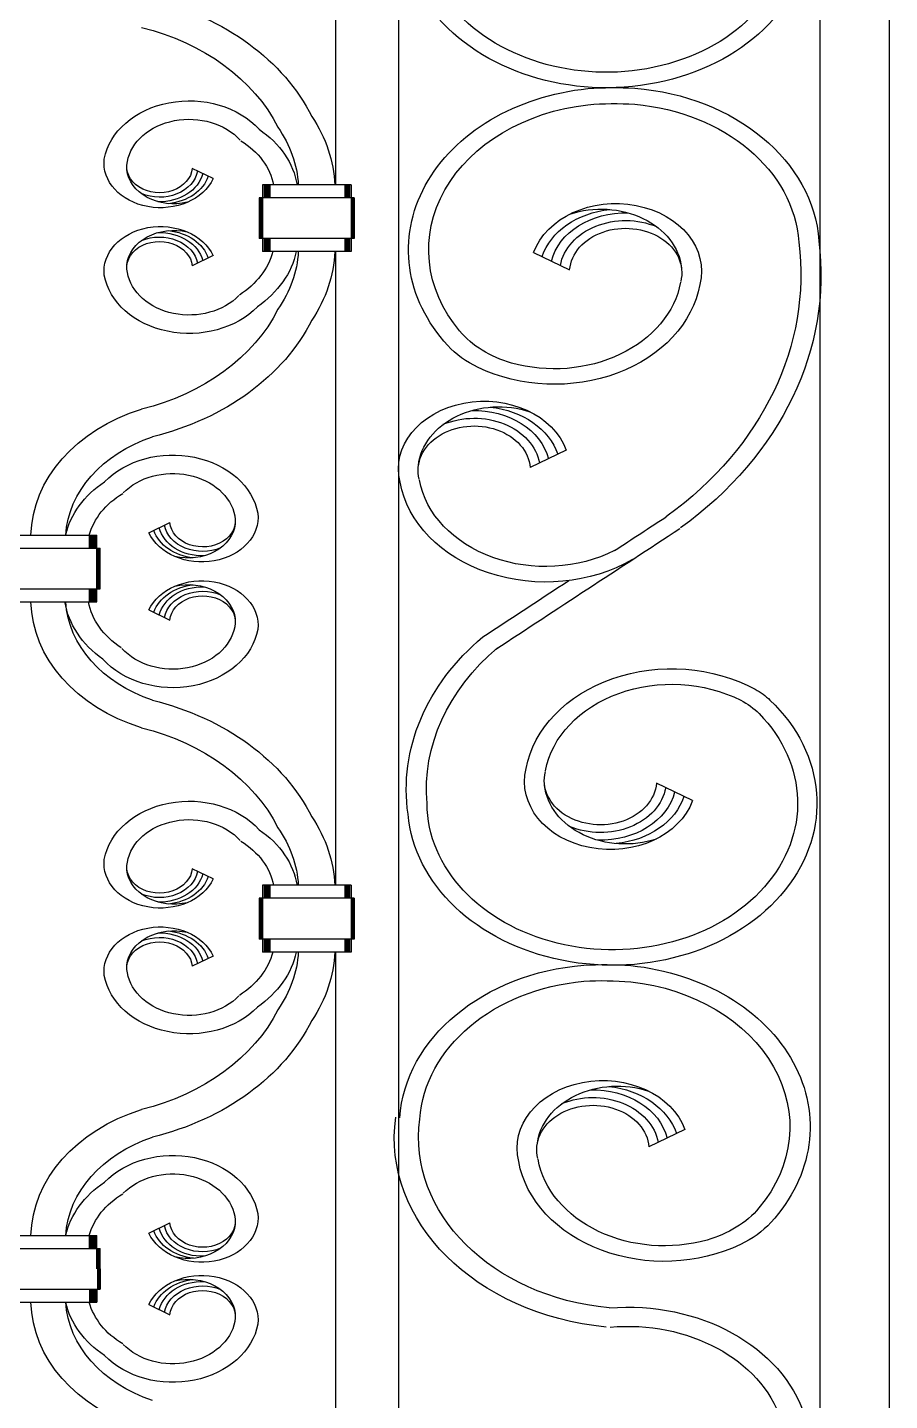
# Model space of a CAD drawing. Extents: x 12262 to 40734, y 30451 to 49613.
# Drawn here: x 30308 to 30748, y 44237 to 44936 of the extents above; entities that cross this region are included whole.
import ezdxf

# ---------------------------------------------------------------- set-up
doc = ezdxf.new("R2010")
doc.units = 0
doc.header["$LTSCALE"] = 0.85
doc.header["$MEASUREMENT"] = 0
doc.layers.get('0').update_dxf_attribs({"linetype": 'CONTINUOUS'})

# ---------------------------------------------------------------- blocks, each defined once
blk = doc.blocks.new('A$C2EF91AEA')
for p, q in [((1610.49, 0), (1610.49, 2057.45)), ((1610.49, 0), (1610.49, 2057.45)), ((1575.03, 2040.27), (1575.03, 986.96)), ((1360.29, 1860.39), (1360.29, 986.96)), ((1328.08, 1831.94), (1328.08, 1539.19)), ((1265.78, 1542.42), (1255.06, 1547.63)), ((1336.03, 1539.19), (1290.88, 1539.19)), ((1290.88, 1539.19), (1290.88, 1532.58)), ((1290.88, 1539.19), (1290.88, 1505.21)), ((1291.71, 1539.19), (1291.71, 1532.58)), ((1292.38, 1539.19), (1292.38, 1532.58)), ((1292.88, 1539.19), (1292.88, 1532.58)), ((1293.3, 1539.19), (1293.3, 1532.58)), ((1293.64, 1539.19), (1293.64, 1532.58)), ((1293.89, 1539.19), (1293.89, 1532.58)), ((1294.06, 1539.19), (1294.06, 1532.58)), ((1294.62, 1539.19), (1294.62, 1532.58)), ((1332.85, 1539.19), (1332.85, 1532.58)), ((1333.02, 1539.19), (1333.02, 1532.58)), ((1333.27, 1539.19), (1333.27, 1532.58)), ((1333.6, 1539.19), (1333.6, 1532.58)), ((1334.02, 1539.19), (1334.02, 1532.58)), ((1334.52, 1539.19), (1334.52, 1532.58)), ((1335.19, 1539.19), (1335.19, 1532.58)), ((1336.03, 1539.19), (1336.03, 1505.21)), ((1337.7, 1532.58), (1289.2, 1532.58)), ((1289.2, 1532.58), (1289.2, 1511.83)), ((1289.71, 1532.58), (1289.71, 1511.83)), ((1290.12, 1532.58), (1290.12, 1511.83)), ((1290.46, 1532.58), (1290.46, 1511.83)), ((1290.63, 1532.58), (1290.63, 1511.83)), ((1336.28, 1532.58), (1336.28, 1511.83)), ((1336.44, 1532.58), (1336.44, 1511.83)), ((1336.78, 1532.58), (1336.78, 1511.83)), ((1337.2, 1532.58), (1337.2, 1511.83)), ((1337.7, 1532.58), (1337.7, 1511.83)), ((1337.7, 1511.83), (1289.2, 1511.83)), ((1290.88, 1511.83), (1290.88, 1505.21)), ((1291.71, 1511.83), (1291.71, 1505.21)), ((1292.38, 1511.83), (1292.38, 1505.21)), ((1292.88, 1511.83), (1292.88, 1505.21)), ((1293.3, 1511.83), (1293.3, 1505.21)), ((1293.64, 1511.83), (1293.64, 1505.21)), ((1293.89, 1511.83), (1293.89, 1505.21)), ((1294.06, 1511.83), (1294.06, 1505.21)), ((1294.62, 1511.83), (1294.62, 1505.21)), ((1332.85, 1511.83), (1332.85, 1505.21)), ((1333.02, 1511.83), (1333.02, 1505.21)), ((1333.27, 1511.83), (1333.27, 1505.21)), ((1333.6, 1511.83), (1333.6, 1505.21)), ((1334.02, 1511.83), (1334.02, 1505.21)), ((1334.52, 1511.83), (1334.52, 1505.21)), ((1335.19, 1511.83), (1335.19, 1505.21)), ((1336.03, 1505.21), (1290.88, 1505.21)), ((1328.08, 1505.21), (1328.08, 1182.36)), ((1429.08, 1504.81), (1447.46, 1495.88)), ((1265.78, 1503.17), (1255.06, 1497.96)), ((1445.75, 1404.09), (1427.38, 1395.16)), ((1233.03, 1361.96), (1243.75, 1367.17)), ((1110.69, 1360.78), (1206.57, 1360.78)), ((1202.83, 1354.16), (1202.83, 1360.78)), ((1203.4, 1354.16), (1203.4, 1360.78)), ((1203.56, 1354.16), (1203.56, 1360.78)), ((1203.81, 1354.16), (1203.81, 1360.78)), ((1204.15, 1354.16), (1204.15, 1360.78)), ((1204.57, 1354.16), (1204.57, 1360.78)), ((1205.07, 1354.16), (1205.07, 1360.78)), ((1205.74, 1354.16), (1205.74, 1360.78)), ((1206.57, 1326.79), (1206.57, 1360.78)), ((1206.57, 1354.16), (1206.57, 1360.78)), ((1109.01, 1354.16), (1208.25, 1354.16)), ((1206.83, 1333.41), (1206.83, 1354.16)), ((1206.99, 1333.41), (1206.99, 1354.16)), ((1207.33, 1333.41), (1207.33, 1354.16)), ((1207.75, 1333.41), (1207.75, 1354.16)), ((1208.25, 1333.41), (1208.25, 1354.16)), ((1109.01, 1333.41), (1208.25, 1333.41)), ((1202.83, 1326.79), (1202.83, 1333.41)), ((1203.4, 1326.79), (1203.4, 1333.41)), ((1203.56, 1326.79), (1203.56, 1333.41)), ((1203.81, 1326.79), (1203.81, 1333.41)), ((1204.15, 1326.79), (1204.15, 1333.41)), ((1204.57, 1326.79), (1204.57, 1333.41)), ((1205.07, 1326.79), (1205.07, 1333.41)), ((1205.74, 1326.79), (1205.74, 1333.41)), ((1206.57, 1326.79), (1206.57, 1333.41)), ((1110.69, 1326.79), (1206.57, 1326.79)), ((1233.03, 1322.7), (1243.75, 1317.5)), ((1510.05, 1225.5), (1491.67, 1234.42)), ((1265.78, 1185.59), (1255.06, 1190.8)), ((1336.03, 1182.36), (1290.88, 1182.36)), ((1290.88, 1182.36), (1290.88, 1175.75)), ((1290.88, 1182.36), (1290.88, 1148.38)), ((1291.71, 1182.36), (1291.71, 1175.75)), ((1292.38, 1182.36), (1292.38, 1175.75)), ((1292.88, 1182.36), (1292.88, 1175.75)), ((1293.3, 1182.36), (1293.3, 1175.75)), ((1293.64, 1182.36), (1293.64, 1175.75)), ((1293.89, 1182.36), (1293.89, 1175.75)), ((1294.06, 1182.36), (1294.06, 1175.75)), ((1294.62, 1182.36), (1294.62, 1175.75)), ((1332.85, 1182.36), (1332.85, 1175.75)), ((1333.02, 1182.36), (1333.02, 1175.75)), ((1333.27, 1182.36), (1333.27, 1175.75)), ((1333.6, 1182.36), (1333.6, 1175.75)), ((1334.02, 1182.36), (1334.02, 1175.75)), ((1334.52, 1182.36), (1334.52, 1175.75)), ((1335.19, 1182.36), (1335.19, 1175.75)), ((1336.03, 1182.36), (1336.03, 1148.38)), ((1337.7, 1175.75), (1289.2, 1175.75)), ((1289.2, 1175.75), (1289.2, 1155)), ((1289.71, 1175.75), (1289.71, 1155)), ((1290.12, 1175.75), (1290.12, 1155)), ((1290.46, 1175.75), (1290.46, 1155)), ((1290.63, 1175.75), (1290.63, 1155)), ((1336.28, 1175.75), (1336.28, 1155)), ((1336.44, 1175.75), (1336.44, 1155)), ((1336.78, 1175.75), (1336.78, 1155)), ((1337.2, 1175.75), (1337.2, 1155)), ((1337.7, 1175.75), (1337.7, 1155)), ((1337.7, 1155), (1289.2, 1155)), ((1290.88, 1155), (1290.88, 1148.38)), ((1291.71, 1155), (1291.71, 1148.38)), ((1292.38, 1155), (1292.38, 1148.38)), ((1292.88, 1155), (1292.88, 1148.38)), ((1293.3, 1155), (1293.3, 1148.38)), ((1293.64, 1155), (1293.64, 1148.38)), ((1293.89, 1155), (1293.89, 1148.38)), ((1294.06, 1155), (1294.06, 1148.38)), ((1294.62, 1155), (1294.62, 1148.38)), ((1332.85, 1155), (1332.85, 1148.38)), ((1333.02, 1155), (1333.02, 1148.38)), ((1333.27, 1155), (1333.27, 1148.38)), ((1333.6, 1155), (1333.6, 1148.38)), ((1334.02, 1155), (1334.02, 1148.38)), ((1334.52, 1155), (1334.52, 1148.38)), ((1335.19, 1155), (1335.19, 1148.38)), ((1336.03, 1148.38), (1290.88, 1148.38)), ((1328.08, 1148.38), (1328.08, 986.96)), ((1265.78, 1146.34), (1255.06, 1141.13)), ((1506.24, 1057.98), (1487.86, 1049.06)), ((1233.03, 1005.13), (1243.75, 1010.34)), ((1110.69, 1003.95), (1206.57, 1003.95)), ((1202.83, 997.33), (1202.83, 1003.95)), ((1203.4, 997.33), (1203.4, 1003.95)), ((1203.56, 997.33), (1203.56, 1003.95)), ((1203.81, 997.33), (1203.81, 1003.95)), ((1204.15, 997.33), (1204.15, 1003.95)), ((1204.57, 997.33), (1204.57, 1003.95)), ((1205.07, 997.33), (1205.07, 1003.95)), ((1205.74, 997.33), (1205.74, 1003.95)), ((1206.57, 986.96), (1206.57, 1003.95)), ((1206.57, 997.33), (1206.57, 1003.95)), ((1109.01, 997.33), (1208.25, 997.33)), ((1206.99, 986.96), (1206.99, 997.33)), ((1207.33, 986.96), (1207.33, 997.33)), ((1207.75, 986.96), (1207.75, 997.33)), ((1208.25, 986.96), (1208.25, 997.33)), ((1206.83, 986.96), (1206.83, 976.58)), ((1206.99, 986.96), (1206.99, 976.58)), ((1207.33, 986.96), (1207.33, 976.58)), ((1207.75, 986.96), (1207.75, 976.58)), ((1208.25, 986.96), (1208.25, 976.58)), ((1328.08, 986.96), (1328.08, 825.53)), ((1360.29, 986.96), (1360.29, 604.64)), ((1575.03, 986.96), (1575.03, 434.72)), ((1109.01, 976.58), (1208.25, 976.58)), ((1202.83, 976.58), (1202.83, 969.96)), ((1203.4, 976.58), (1203.4, 969.96)), ((1203.56, 976.58), (1203.56, 969.96)), ((1203.81, 976.58), (1203.81, 969.96)), ((1204.15, 976.58), (1204.15, 969.96)), ((1204.57, 976.58), (1204.57, 969.96)), ((1205.07, 976.58), (1205.07, 969.96)), ((1205.74, 976.58), (1205.74, 969.96)), ((1206.57, 976.58), (1206.57, 969.96)), ((1110.69, 969.96), (1206.57, 969.96)), ((1233.03, 968.78), (1243.75, 963.58))]:
    blk.add_line(p, q)
at = {"extrusion": (0, 0, -1)}
for centre, major_axis, start_param, end_param in [((1466.16, 1671.26), (104.31, 0), 0.067786, 3.832357), ((1466.1, 1671.31), (94.42, 0), 0.003382, 3.798764), ((1196.49, 1536.18), (-128.86, 0), 1.872886, 2.761174), ((1196.49, 1536.18), (-110.2, 0), 1.872886, 2.761174), ((1469.98, 1506.13), (104.65, 0), 2.51278, 4.585373), ((1470.48, 1473.95), (-145.13, 0), 1.475825, 1.640866), ((1469.98, 1506.13), (104.65, 0), -1.468682, -0.054484), ((1253.57, 1547.47), (43.72, 0), 3.284716, 5.66399), ((1253.57, 1547.47), (31.84, 0), 3.284716, 5.66399), ((1224.97, 1536.21), (-102.94, 0), 2.658604, 3.104981), ((1469.98, 1506.13), (-94.35, 0), -0.58636, 1.429822), ((1470.51, 1475.79), (-132.48, 0), 1.46654, 1.64739), ((1469.98, 1506.13), (94.35, 0), -1.457485, -0.052077), ((1252.65, 1533.58), (56.35, 0), -0.865728, -0.126108), ((1224.49, 1536.31), (-84.76, 0), 2.639948, 3.098576), ((1252.47, 1533.77), (-44.67, 0), 2.231024, 2.98765), ((1238.86, 1550.29), (-28.69, 0), 3.495356, 6.376283), ((1238.41, 1548.45), (16.68, 0), 0.061988, 3.34072), ((1245.71, 1548.51), (-23.96, 0), 4.422247, 6.202245), ((1238.41, 1548.45), (-19.59, 0), 3.280941, 5.200817), ((1238.41, 1548.45), (-22.5, 0), 3.336638, 4.746157), ((1240, 1548.52), (-24.04, 0), 3.400397, 4.58213), ((1471.01, 1495.2), (43.65, 0), 3.423534, 6.479359), ((1473.28, 1494.35), (41.22, 0), 3.400397, 4.58213), ((1476.01, 1494.48), (38.57, 0), 3.336638, 4.746157), ((1463.48, 1494.37), (41.08, 0), 4.315479, 6.202245), ((1238.86, 1495.3), (28.69, 0), 3.048495, 5.929422), ((1476.01, 1494.48), (-33.59, 0), 0.139349, 2.059224), ((1476.01, 1494.48), (-28.6, 0), 0.061988, 3.34072), ((1238.41, 1497.14), (16.68, 0), 2.942465, 6.221198), ((1245.71, 1497.08), (-23.96, 0), 0.08094, 1.860939), ((1238.41, 1497.14), (-19.59, 0), 1.082368, 3.002244), ((1238.41, 1497.14), (-22.5, 0), 1.537028, 2.946547), ((1240, 1497.07), (-24.04, 0), 1.701055, 2.882789), ((1248.43, 1513.06), (-48.75, 0), 3.346569, 4.030972), ((1248.18, 1513.32), (60.84, 0), 0.169247, 0.850292), ((1224.49, 1508.09), (84.76, 0), 0.043017, 0.501645), ((1224.97, 1508.19), (102.94, 0), 0.036611, 0.482989), ((1354.35, 1493.31), (-210.9, 0), 3.041304, 3.969191), ((1354.35, 1493.31), (221.21, 0), -0.099181, 0.827599), ((1253.57, 1498.12), (-43.72, 0), 3.793341, 6.140062), ((1253.57, 1498.12), (-31.84, 0), 3.793341, 6.140062), ((1439.63, 1496.93), (74.96, 0), 0.143123, 2.115593), ((1439.63, 1496.93), (64.99, 0), 0.143123, 1.912662), ((1196.49, 1508.22), (-110.2, 0), 3.522011, 4.4103), ((1196.49, 1508.22), (-128.86, 0), 3.522011, 4.4103), ((1435.66, 1488.09), (-53.15, 0), -1.228931, -0.58636), ((1428.32, 1482.16), (-53.15, 0), -1.026, -0.628813), ((1403.83, 1394.48), (43.65, 0), 2.945419, 6.001244), ((1411.35, 1393.65), (41.08, 0), 3.222533, 5.109299), ((1261.97, 1359.4), (89.08, 0), 3.161138, 4.336531), ((1398.83, 1393.76), (-33.59, 0), 1.082368, 3.002244), ((1398.83, 1393.76), (-38.57, 0), 1.537028, 2.946547), ((1401.56, 1393.63), (41.22, 0), -1.440537, -0.258804), ((1398.83, 1393.76), (28.6, 0), 2.942465, 6.221198), ((1263.26, 1357.9), (-72.73, 0), 0.050042, 1.169155), ((1245.24, 1367), (43.72, 0), 3.793341, 6.140062), ((1245.24, 1367), (31.84, 0), 3.793341, 6.140062), ((1247.89, 1352.79), (58.12, 0), 3.316258, 4.013205), ((1435.21, 1396.21), (-74.96, 0), 4.080634, 6.140062), ((1435.21, 1396.21), (-64.99, 0), 4.141052, 6.140062), ((1247.72, 1353.06), (46.11, 0), 3.354626, 4.058509), ((1259.95, 1369.83), (-28.69, 0), 3.048495, 5.929422), ((1260.4, 1367.98), (22.5, 0), 1.537028, 2.946547), ((1260.4, 1367.98), (19.59, 0), 1.082368, 3.002244), ((1260.4, 1367.98), (-16.68, 0), 2.942465, 6.221198), ((1253.09, 1368.05), (23.96, 0), 0.08094, 1.860939), ((45088.22, -40347.75), (-68407.82, 0), 0.879398, 0.879904), ((1258.81, 1368.06), (24.04, 0), 1.701055, 2.882789), ((45088.22, -40347.75), (-68397.52, 0), 0.878123, 0.879904), ((1259.95, 1314.84), (28.69, 0), 3.495356, 6.376283), ((1253.09, 1316.62), (-23.96, 0), 1.280654, 3.060652), ((45088.22, -40347.75), (68407.82, 0), 4.019716, 4.020547), ((1258.81, 1316.6), (-24.04, 0), 0.258804, 1.440537), ((1260.4, 1316.68), (22.5, 0), 3.336638, 4.746157), ((1260.4, 1316.68), (19.59, 0), 3.280941, 5.200817), ((1260.4, 1316.68), (-16.68, 0), 0.061988, 3.34072), ((1261.97, 1328.17), (-89.08, 0), -1.194939, -0.019545), ((1248.76, 1332.47), (58.95, 0), 2.296601, 3.019571), ((1263.26, 1329.67), (-72.73, 0), -1.169155, -0.050042), ((1248.84, 1332.29), (-47.16, 0), -0.88405, -0.147937), ((1245.24, 1317.66), (-43.72, 0), 3.284716, 5.66399), ((1245.24, 1317.66), (-31.84, 0), 3.284716, 5.66399), ((1507.36, 1231.18), (-143.17, 0), -0.111455, 0.756235), ((1507.36, 1231.18), (-143.17, 0), -0.111455, 0.756235), ((1507.36, 1231.18), (-132.87, 0), -0.0686, 0.756235), ((1499.5, 1233.38), (-74.96, 0), 0.143123, 2.172851), ((1499.5, 1233.38), (64.99, 0), 3.284716, 5.283454), ((1520.89, 1258.01), (37.19, 0), -0.968741, -0.690765), ((1196.49, 1179.35), (-128.86, 0), 1.872886, 2.761174), ((1469.16, 1224.17), (-104.31, 0), 2.450828, 6.215399), ((1514.53, 1251.89), (-37.19, 0), 2.141861, 2.484421), ((1469.22, 1224.22), (-94.42, 0), 2.484421, 6.279803), ((1196.49, 1179.35), (110.2, 0), -1.268707, -0.380418), ((1468.12, 1235.11), (43.65, 0), 0.281942, 3.337766), ((1463.13, 1235.82), (-28.6, 0), 3.20358, 6.482313), ((1475.65, 1235.93), (41.08, 0), 1.173886, 3.060652), ((1463.13, 1235.82), (-33.59, 0), 3.280941, 5.200817), ((1253.57, 1190.63), (43.72, 0), 3.284716, 5.66399), ((1463.13, 1235.82), (38.57, 0), 0.195046, 1.604564), ((1465.85, 1235.95), (41.22, 0), 0.258804, 1.440537), ((1253.57, 1190.63), (31.84, 0), 3.284716, 5.66399), ((1252.65, 1176.75), (56.35, 0), -0.865728, -0.126108), ((1224.49, 1179.48), (-84.76, 0), 2.639948, 3.098576), ((1224.97, 1179.38), (-102.94, 0), 2.658604, 3.104981), ((1252.47, 1176.94), (44.67, 0), -0.910569, -0.153942), ((1238.86, 1193.46), (-28.69, 0), 3.495356, 6.376283), ((1238.41, 1191.62), (16.68, 0), 0.061988, 3.34072), ((1245.71, 1191.68), (-23.96, 0), 4.422247, 6.202245), ((1238.41, 1191.62), (-19.59, 0), 3.280941, 5.200817), ((1238.41, 1191.62), (-22.5, 0), 3.336638, 4.746157), ((1240, 1191.69), (-24.04, 0), 3.400397, 4.58213), ((1238.86, 1138.47), (28.69, 0), 3.048495, 5.929422), ((1238.41, 1140.31), (16.68, 0), 2.942465, 6.221198), ((1245.71, 1140.25), (-23.96, 0), 0.08094, 1.860939), ((1238.41, 1140.31), (-19.59, 0), 1.082368, 3.002244), ((1238.41, 1140.31), (-22.5, 0), 1.537028, 2.946547), ((1240, 1140.24), (-24.04, 0), 1.701055, 2.882789), ((1248.43, 1156.23), (48.75, 0), 0.204977, 0.889379), ((1248.18, 1156.49), (60.84, 0), 0.169247, 0.850292), ((1224.49, 1151.26), (84.76, 0), 0.043017, 0.501645), ((1224.97, 1151.36), (102.94, 0), 0.036611, 0.482989), ((1465.34, 1059.31), (-104.65, 0), 0.054484, 1.468682), ((1464.84, 1027.12), (-145.13, 0), 1.500726, 1.665768), ((1465.34, 1059.31), (-104.65, 0), 1.697812, 3.770406), ((1253.57, 1141.29), (-43.72, 0), 3.793341, 6.140062), ((1253.57, 1141.29), (-31.84, 0), 3.793341, 6.140062), ((1465.34, 1059.31), (94.35, 0), 3.19367, 4.599078), ((1464.81, 1028.96), (132.48, 0), 4.635796, 4.816645), ((1465.34, 1059.31), (94.35, 0), -1.429822, 0.58636), ((1196.49, 1151.39), (-110.2, 0), 3.522011, 4.4103), ((1196.49, 1151.39), (-128.86, 0), 3.522011, 4.4103), ((1464.31, 1048.37), (-43.65, 0), -0.196174, 2.859651), ((1471.84, 1047.55), (41.08, 0), 3.222533, 5.109299), ((1459.31, 1047.66), (38.57, 0), 4.678621, 6.08814), ((1462.04, 1047.52), (-41.22, 0), 1.701055, 2.882789), ((1459.31, 1047.66), (-28.6, 0), -0.199128, 3.079605), ((1459.31, 1047.66), (33.59, 0), 4.223961, 6.143837), ((1261.97, 1002.57), (89.08, 0), 3.161138, 4.336531), ((1480.93, 1053.8), (-122.83, 0), -1.449335, 0.107666), ((1480.93, 1053.8), (-110.44, 0), -1.449335, 0.107666), ((1263.26, 1001.07), (-72.73, 0), 0.050042, 1.169155), ((1245.24, 1010.17), (43.72, 0), 3.793341, 6.140062), ((1495.69, 1050.1), (64.99, 0), 1.228931, 2.998469), ((1245.24, 1010.17), (31.84, 0), 3.793341, 6.140062), ((1495.69, 1050.1), (74.96, 0), 1.026, 2.998469), ((1247.89, 995.95), (58.12, 0), 3.316258, 4.013205), ((1247.72, 996.23), (-46.11, 0), 0.213033, 0.916917), ((1259.95, 1013), (-28.69, 0), 3.048495, 5.929422), ((1499.66, 1041.27), (53.15, 0), 0.58636, 1.228931), ((1260.4, 1011.15), (22.5, 0), 1.537028, 2.946547), ((1260.4, 1011.15), (19.59, 0), 1.082368, 3.002244), ((1260.4, 1011.15), (-16.68, 0), 2.942465, 6.221198), ((1253.09, 1011.22), (23.96, 0), 0.08094, 1.860939), ((1507, 1035.34), (53.15, 0), 0.628813, 1.026), ((1258.81, 1011.23), (24.04, 0), 1.701055, 2.882789), ((1259.95, 960.92), (28.69, 0), 3.495356, 6.376283), ((1258.81, 962.68), (24.04, 0), 3.400397, 4.58213), ((1260.4, 962.76), (22.5, 0), 3.336638, 4.746157), ((1253.09, 962.7), (-23.96, 0), 1.280654, 3.060652), ((1260.4, 962.76), (19.59, 0), 3.280941, 5.200817), ((1260.4, 962.76), (-16.68, 0), 0.061988, 3.34072), ((1261.97, 971.34), (-89.08, 0), -1.194939, -0.019545), ((1263.26, 972.84), (72.73, 0), 1.972438, 3.091551), ((1247.89, 977.96), (-58.12, 0), -0.871612, -0.174665), ((1247.72, 977.68), (46.11, 0), 2.224676, 2.928559), ((1477.18, 893.87), (-92.98, 0), 1.467034, 4.316061), ((1245.24, 963.74), (43.72, 0), 0.143123, 2.489844), ((1245.24, 963.74), (31.84, 0), 0.143123, 2.489844), ((1477.15, 893.86), (80.63, 0), 4.598974, 7.446827)]:
    blk.add_ellipse(centre, major_axis=major_axis, ratio=0.79131, start_param=start_param, end_param=end_param, dxfattribs=at)

msp = doc.modelspace()

# ---------------------------------------------------------------- block references
msp.add_blockref('A$C2EF91AEA', (29137.29, 43316.64))

doc.saveas('drawing.dxf')
